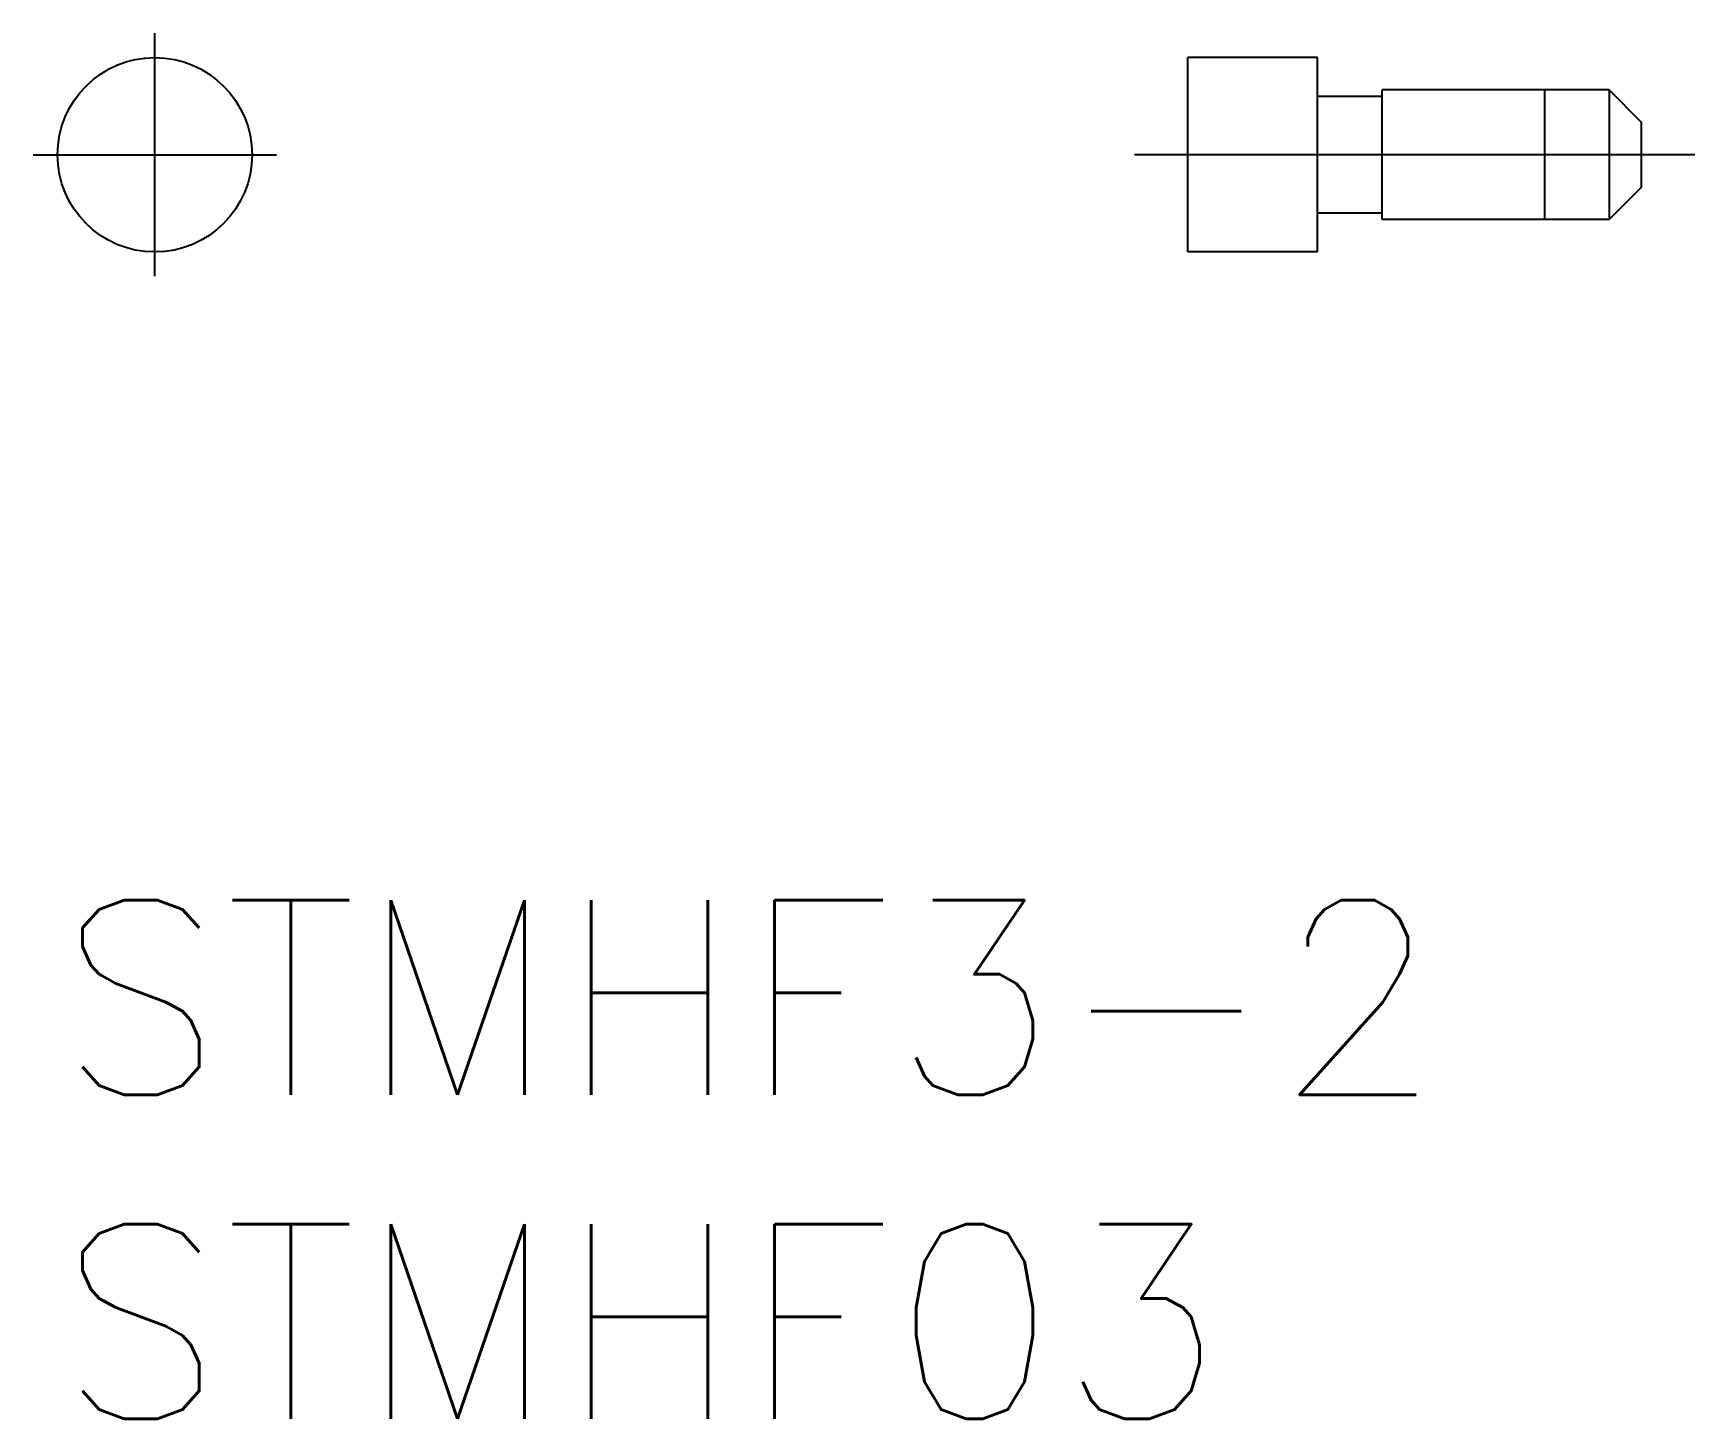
# Model space of a CAD drawing. Extents: x -0.4 to 25.3, y -8 to 13.4.
import ezdxf

# ---------------------------------------------------------------- set-up
doc = ezdxf.new("R2010")
doc.units = 0
doc.header["$LTSCALE"] = 0.5
doc.linetypes.add('CENTER', pattern=[50.8, 31.75, -6.35, 6.35, -6.35])
for name, color, linetype in [('MSM_CENTER', 1, 'CENTER'), ('MSM_CONTINUOUS', 7, 'CONTINUOUS'), ('MSM_NARROW', 5, 'CONTINUOUS'), ('MSM_PART_NUMBER', 7, 'CONTINUOUS')]:
    doc.layers.add(name, color=color, linetype=linetype)
doc.styles.get("Standard").update_dxf_attribs({"font": 'txt.shx', "height": 1.5, "bigfont": 'bigfont.shx'})

# ---------------------------------------------------------------- blocks, each defined once
blk = doc.blocks.new('*U13')
at = {"layer": 'MSM_PART_NUMBER'}
blk.add_text('STMHF3-2', height=3, dxfattribs=at).set_placement((0, -3))
blk = doc.blocks.new('*U14')
at = {"layer": 'MSM_PART_NUMBER'}
blk.add_text('STMHF03', height=3, dxfattribs=at).set_placement((0, -8))

msp = doc.modelspace()

# ---------------------------------------------------------------- linework, layer by layer
at = {"layer": 'MSM_CENTER'}
for p, q in [((1.5, 9.625), (1.5, 13.375)), ((-0.375, 11.5), (3.375, 11.5)), ((25.253, 11.5), (16.613, 11.5))]:
    msp.add_line(p, q, dxfattribs=at)
at = {"layer": 'MSM_CONTINUOUS'}
for p, q in [((19.433, 13), (17.433, 13)), ((17.433, 10), (17.433, 13)), ((19.433, 10), (19.433, 13)), ((20.433, 12.4), (19.433, 12.4)), ((23.933, 12.5), (20.433, 12.5)), ((20.433, 10.5), (20.433, 12.5)), ((23.933, 12.5), (24.433, 12)), ((23.933, 12.5), (23.933, 10.5)), ((24.433, 11), (24.433, 12)), ((24.433, 11), (23.933, 10.5)), ((20.433, 10.6), (19.433, 10.6)), ((23.933, 10.5), (20.433, 10.5)), ((19.433, 10), (17.433, 10))]:
    msp.add_line(p, q, dxfattribs=at)
msp.add_circle((1.5, 11.5), 1.5, dxfattribs=at)
at = {"layer": 'MSM_NARROW'}
msp.add_line((22.933, 12.5), (22.933, 10.5), dxfattribs=at)

# ---------------------------------------------------------------- block references
at = {"layer": 'MSM_CONTINUOUS'}
for name in ['*U13', '*U14']:
    msp.add_blockref(name, (0, 0), dxfattribs=at)

doc.saveas('drawing.dxf')
